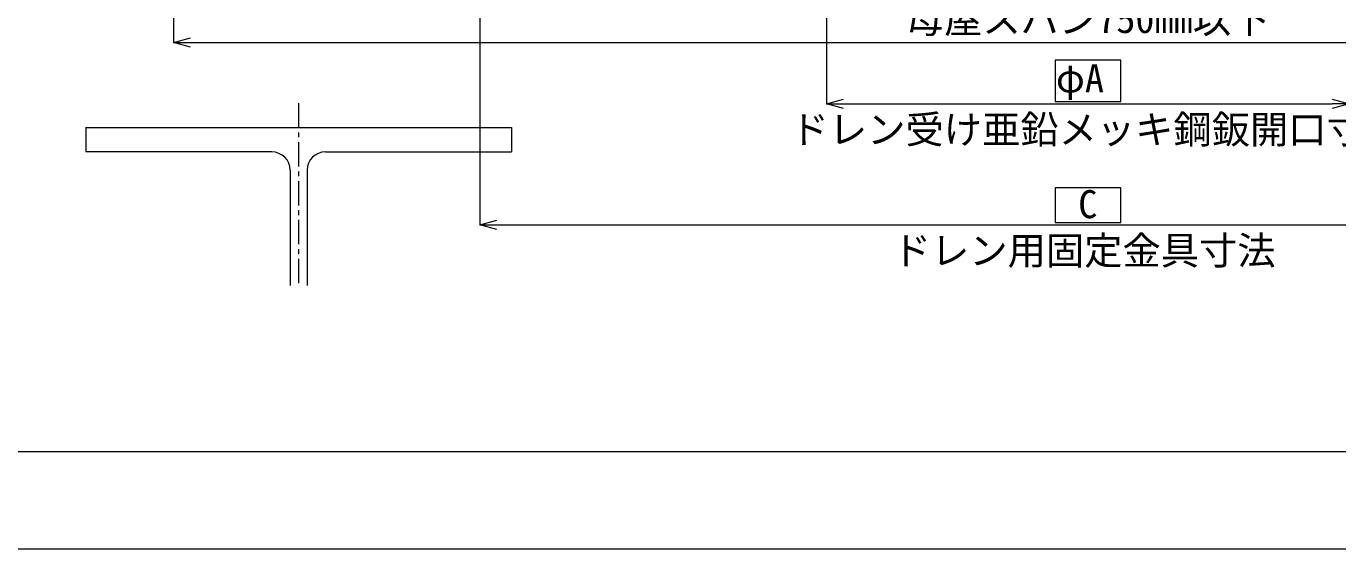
# Model space of a CAD drawing. Units: millimetres, scale not verified. Extents: x -840 to 840, y -594 to 594.
# Drawn here: x -477 to 63, y -594 to -379 of the extents above; entities that cross this region are included whole.
import ezdxf
from ezdxf.enums import TextEntityAlignment as Align

# ---------------------------------------------------------------- set-up
doc = ezdxf.new("R2010")
doc.units = ezdxf.units.MM
doc.header["$LTSCALE"] = 2
doc.linetypes.add('CHAIN1', pattern=[8, 5, -1, 1, -1])
for name, color, linetype, lineweight in [('0-1_輪郭線', 2, 'Continuous', 9), ('0-2_図面枠', 7, 'Continuous', 9), ('0-3_文字', 5, 'Continuous', 9), ('0-5_0', 7, 'Continuous', 9), ('0-8_中心線', 2, 'CHAIN1', 9), ('0-E_寸法線', 7, 'Continuous', 9), ('1-2_躯体', 7, 'Continuous', 9)]:
    doc.layers.add(name, color=color, linetype=linetype, lineweight=lineweight)
doc.styles.add('ＭＳ ゴシック', font='')
doc.styles.get('ＭＳ ゴシック').set_extended_font_data('MS Gothic')

# ---------------------------------------------------------------- blocks, each defined once
blk = doc.blocks.new('_Open30')
at = {"layer": '0-5_0'}
blk.add_line((0, 0), (-2, 0), dxfattribs=at)
blk.add_lwpolyline([(-2, 0.5359), (0, 0), (-2, -0.5359)], dxfattribs=at)

msp = doc.modelspace()

# ---------------------------------------------------------------- linework, layer by layer
at = {"layer": '0-1_輪郭線'}
msp.add_lwpolyline([(800, 554), (-800, 554), (-800, -554), (800, -554)], close=True, dxfattribs=at)
at = {"layer": '0-2_図面枠'}
msp.add_lwpolyline([(840, -594), (840, 594), (-840, 594), (-840, -594)], close=True, dxfattribs=at)
at = {"layer": '0-8_中心線'}
msp.add_line((-364.557, -410.754), (-364.557, -485.754), dxfattribs=at)
at = {"layer": '0-E_寸法線'}
for p, q in [((-290.057, -270.754), (-290.057, -460.754)), ((-147.557, -274.154), (-147.557, -410.954)), ((-416.057, -373.754), (-416.057, -385.754)), ((-409.057, -385.754), (326.943, -385.754)), ((-140.557, -410.954), (60.443, -410.954)), ((-283.057, -460.754), (202.943, -460.754))]:
    msp.add_line(p, q, dxfattribs=at)
for points in [[(-53.557, -409.954), (-26.557, -409.954), (-26.557, -392.954), (-53.557, -392.954)], [(-53.557, -459.754), (-26.557, -459.754), (-26.557, -445.554), (-53.557, -445.554)]]:
    msp.add_lwpolyline(points, close=True, dxfattribs=at)
at = {"layer": '1-2_躯体'}
for p, q in [((-452.057, -420.754), (-452.057, -430.754)), ((-452.057, -420.754), (-277.057, -420.754)), ((-277.057, -420.754), (-277.057, -430.754)), ((-375.557, -430.754), (-452.057, -430.754)), ((-353.557, -430.754), (-277.057, -430.754)), ((-368.057, -438.254), (-368.057, -485.754)), ((-361.057, -438.254), (-361.057, -485.754))]:
    msp.add_line(p, q, dxfattribs=at)
for centre, start, end in [((-375.557, -438.254), 0, 90), ((-353.557, -438.254), 90, 180)]:
    msp.add_arc(centre, 7.5, start, end, dxfattribs=at)

# ---------------------------------------------------------------- block references
at = {"layer": '0-E_寸法線', "xscale": 3.5, "yscale": 3.5, "rotation": 180}
for p in [(-416.057, -385.754), (-147.557, -410.954), (-290.057, -460.754)]:
    msp.add_blockref('_Open30', p, dxfattribs=at)
at = {"layer": '0-E_寸法線', "xscale": 3.5, "yscale": 3.5}
msp.add_blockref('_Open30', (67.443, -410.954), dxfattribs=at)

# ---------------------------------------------------------------- texts
at = {"layer": '0-3_文字', "color": 7, "style": 'ＭＳ ゴシック'}
for s, p in [('ドレン受け亜鉛メッキ鋼鈑開口寸法', (-162.279, -430.761)), ('ドレン用固定金具寸法', (-120.279, -480.561))]:
    msp.add_text(s, height=11.54, dxfattribs=at).set_placement(p, align=Align.BOTTOM_LEFT)
at = {"layer": '0-E_寸法線', "style": 'ＭＳ ゴシック'}
for s, p in [('母屋スパン750㎜以下', (-114.905, -385.316)), ('φA', (-53.215, -409.728)), ('C', (-44.017, -461.473))]:
    msp.add_text(s, height=11.54, dxfattribs=at).set_placement(p, align=Align.BOTTOM_LEFT)

doc.saveas('drawing.dxf')
